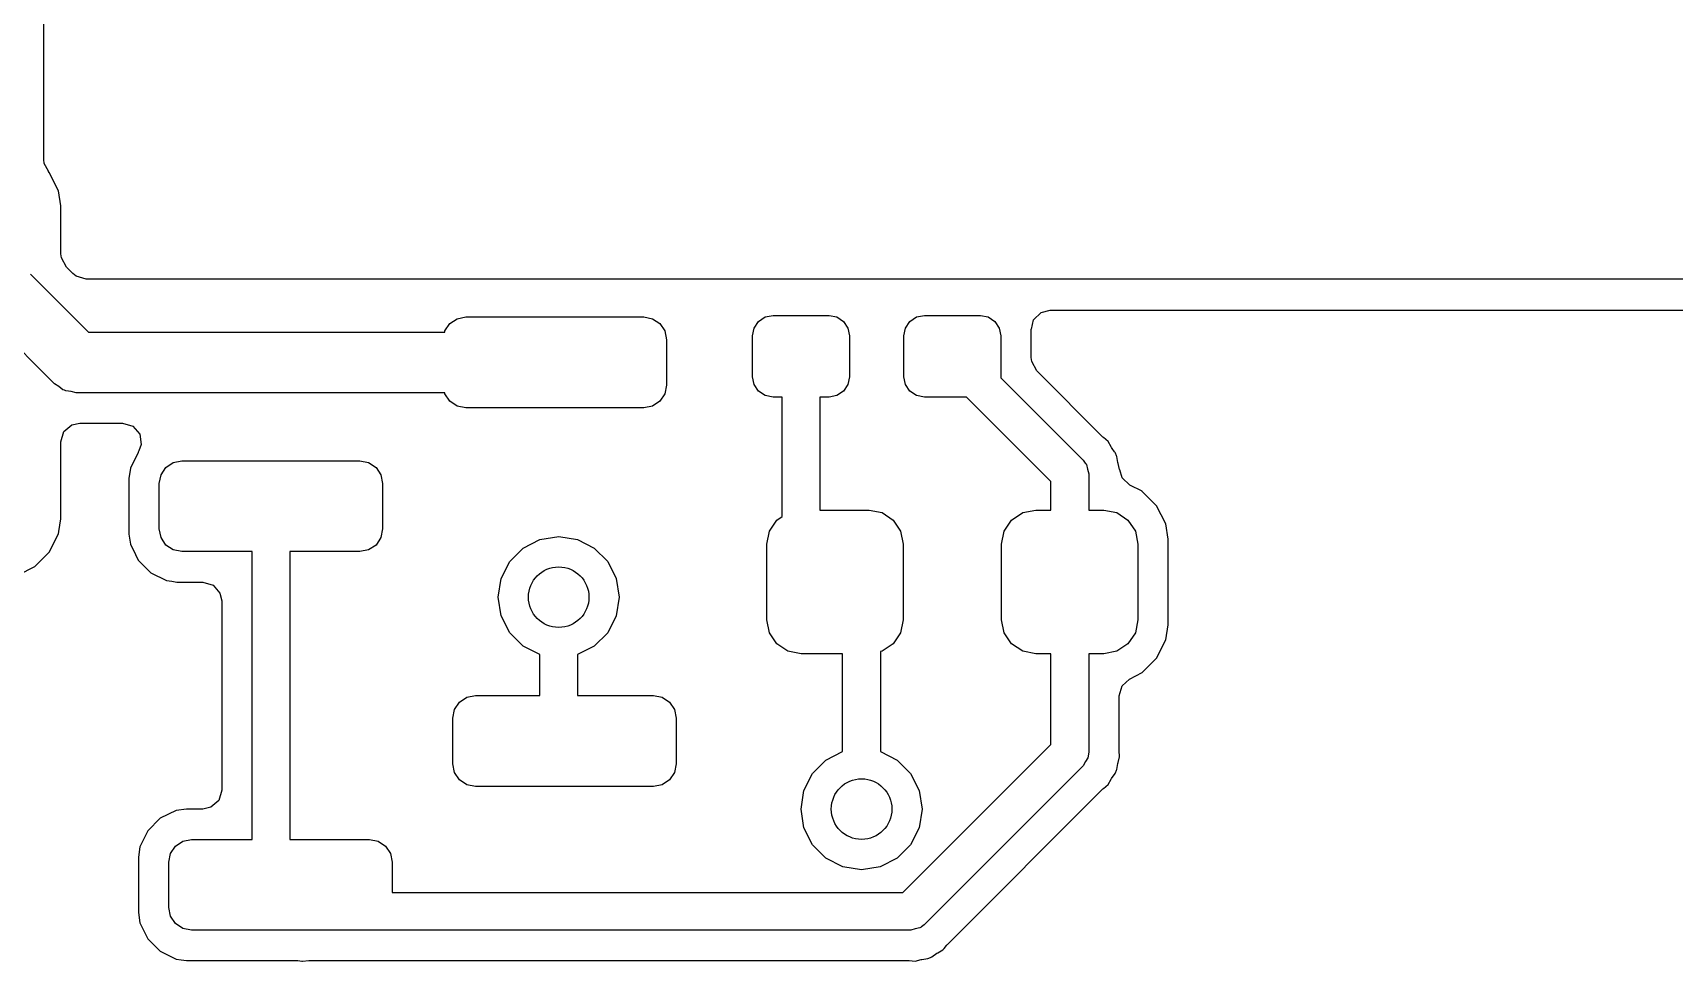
# Model space of a CAD drawing. Extents: x 0.4 to 10.6, y -8.1 to -0.4.
# Drawn here: x 7.0641 to 7.4908, y -2.0868 to -1.8454 of the extents above; entities that cross this region are included whole.
import ezdxf

# ---------------------------------------------------------------- set-up
doc = ezdxf.new("R2010")
doc.units = 0
doc.header["$MEASUREMENT"] = 0
doc.layers.add('BLACK', color=7, linetype='CONTINUOUS')

msp = doc.modelspace()

# ---------------------------------------------------------------- linework, layer by layer
at = {"layer": 'BLACK', "linetype": 'CONTINUOUS'}
for p, q in [((7.06693, -1.87832), (7.06693, -1.75685)), ((7.06704, -1.87936), (7.06693, -1.87832)), ((7.06817, -1.88142), (7.06704, -1.87936)), ((7.06812, -1.88145), (7.06817, -1.88142)), ((7.06835, -1.88176), (7.06812, -1.88145)), ((7.07076, -1.88649), (7.06835, -1.88176)), ((7.06835, -1.88176), (7.06835, -1.88176)), ((7.07138, -1.89041), (7.07076, -1.88649)), ((7.07138, -1.90286), (7.07138, -1.89041)), ((7.07149, -1.9039), (7.07138, -1.90286)), ((7.07281, -1.90632), (7.07149, -1.9039)), ((7.07451, -1.90802), (7.07281, -1.90632)), ((7.06348, -1.90816), (7.07856, -1.92323)), ((7.07532, -1.90867), (7.07451, -1.90802)), ((7.07796, -1.90945), (7.07532, -1.90867)), ((7.67228, -1.90945), (7.07796, -1.90945)), ((7.06973, -1.93667), (7.05136, -1.91831)), ((7.1725, -1.92102), (7.17441, -1.91974)), ((7.17441, -1.91974), (7.17667, -1.91929)), ((7.17667, -1.91929), (7.22293, -1.91929)), ((7.22293, -1.91929), (7.22519, -1.91974)), ((7.22519, -1.91974), (7.22711, -1.92102)), ((7.25274, -1.92045), (7.25446, -1.9193)), ((7.25446, -1.9193), (7.2565, -1.9189)), ((7.2565, -1.9189), (7.27106, -1.9189)), ((7.27106, -1.9189), (7.2731, -1.9193)), ((7.2731, -1.9193), (7.27482, -1.92045)), ((7.29211, -1.92045), (7.29383, -1.9193)), ((7.29383, -1.9193), (7.29587, -1.9189)), ((7.29587, -1.9189), (7.31043, -1.9189)), ((7.31043, -1.9189), (7.31247, -1.9193)), ((7.31247, -1.9193), (7.31419, -1.92045)), ((7.3237, -1.9225), (7.32425, -1.92006)), ((7.32425, -1.92006), (7.3262, -1.91812)), ((7.3262, -1.91812), (7.32852, -1.91754)), ((7.32852, -1.91754), (7.67228, -1.91754)), ((7.07856, -1.92323), (7.17116, -1.92323)), ((7.17116, -1.92323), (7.17122, -1.92294)), ((7.17122, -1.92294), (7.1725, -1.92102)), ((7.22711, -1.92102), (7.22839, -1.92294)), ((7.22839, -1.92294), (7.22884, -1.9252)), ((7.25118, -1.92421), (7.25159, -1.92218)), ((7.25118, -1.93484), (7.25118, -1.92421)), ((7.25159, -1.92218), (7.25274, -1.92045)), ((7.27482, -1.92045), (7.27597, -1.92218)), ((7.27597, -1.92218), (7.27638, -1.92421)), ((7.27638, -1.92421), (7.27638, -1.93484)), ((7.29055, -1.92421), (7.29096, -1.92218)), ((7.29055, -1.93484), (7.29055, -1.92421)), ((7.29096, -1.92218), (7.29211, -1.92045)), ((7.31419, -1.92045), (7.31534, -1.92218)), ((7.31534, -1.92218), (7.31575, -1.92421)), ((7.31575, -1.92421), (7.31575, -1.93484)), ((7.32364, -1.92987), (7.32364, -1.9225)), ((7.32364, -1.9225), (7.3237, -1.9225)), ((7.22884, -1.9252), (7.22884, -1.93701)), ((7.32375, -1.93091), (7.32364, -1.92987)), ((7.32507, -1.93333), (7.32375, -1.93091)), ((7.07085, -1.93737), (7.06973, -1.93667)), ((7.22884, -1.93701), (7.22839, -1.93927)), ((7.25159, -1.93688), (7.25118, -1.93484)), ((7.25274, -1.9386), (7.25159, -1.93688)), ((7.27597, -1.93688), (7.27482, -1.9386)), ((7.27638, -1.93484), (7.27597, -1.93688)), ((7.29096, -1.93688), (7.29055, -1.93484)), ((7.29211, -1.9386), (7.29096, -1.93688)), ((7.31575, -1.93484), (7.31569, -1.93511)), ((7.31569, -1.93511), (7.33714, -1.95656)), ((7.34225, -1.95051), (7.32507, -1.93333)), ((7.07188, -1.9382), (7.07085, -1.93737)), ((7.07232, -1.9383), (7.07188, -1.9382)), ((7.07269, -1.93853), (7.07232, -1.9383)), ((7.07401, -1.93868), (7.07269, -1.93853)), ((7.0753, -1.93898), (7.07401, -1.93868)), ((7.17116, -1.93898), (7.0753, -1.93898)), ((7.17122, -1.93927), (7.17116, -1.93898)), ((7.1725, -1.94118), (7.17122, -1.93927)), ((7.17441, -1.94246), (7.1725, -1.94118)), ((7.22711, -1.94118), (7.22519, -1.94246)), ((7.22839, -1.93927), (7.22711, -1.94118)), ((7.25446, -1.93975), (7.25274, -1.9386)), ((7.2565, -1.94016), (7.25446, -1.93975)), ((7.25886, -1.94016), (7.2565, -1.94016)), ((7.25886, -1.97119), (7.25886, -1.94016)), ((7.27106, -1.94016), (7.2687, -1.94016)), ((7.2687, -1.94016), (7.2687, -1.96949)), ((7.2731, -1.93975), (7.27106, -1.94016)), ((7.27482, -1.9386), (7.2731, -1.93975)), ((7.29383, -1.93975), (7.29211, -1.9386)), ((7.29587, -1.94016), (7.29383, -1.93975)), ((7.30682, -1.94016), (7.29587, -1.94016)), ((7.32874, -1.96208), (7.30682, -1.94016)), ((7.17667, -1.94291), (7.17441, -1.94246)), ((7.22293, -1.94291), (7.17667, -1.94291)), ((7.22519, -1.94246), (7.22293, -1.94291)), ((7.07138, -1.95175), (7.07215, -1.94911)), ((7.07215, -1.94911), (7.07423, -1.94731)), ((7.07423, -1.94731), (7.07626, -1.94687)), ((7.07626, -1.94687), (7.08741, -1.94687)), ((7.08741, -1.94687), (7.09005, -1.94765)), ((7.09005, -1.94765), (7.09185, -1.94972)), ((7.09185, -1.94972), (7.09224, -1.95245)), ((7.07138, -1.97179), (7.07138, -1.95175)), ((7.09165, -1.95411), (7.09147, -1.95447)), ((7.09224, -1.95245), (7.09159, -1.95408)), ((7.09159, -1.95408), (7.09165, -1.95411)), ((7.34241, -1.95065), (7.34225, -1.95051)), ((7.34363, -1.95168), (7.34241, -1.95065)), ((7.34443, -1.95306), (7.34363, -1.95168)), ((7.34363, -1.95168), (7.34363, -1.95168)), ((7.34363, -1.95168), (7.34363, -1.95168)), ((7.34454, -1.95323), (7.34443, -1.95306)), ((7.3447, -1.95347), (7.34454, -1.95323)), ((7.34532, -1.95434), (7.3447, -1.95347)), ((7.34545, -1.95454), (7.34532, -1.95434)), ((7.08945, -1.95861), (7.08906, -1.96129)), ((7.09143, -1.95456), (7.08945, -1.95861)), ((7.09147, -1.95447), (7.09143, -1.95456)), ((7.09147, -1.95447), (7.09147, -1.95447)), ((7.0974, -1.96034), (7.09868, -1.95842)), ((7.09868, -1.95842), (7.10059, -1.95714)), ((7.10059, -1.95714), (7.10285, -1.95669)), ((7.10285, -1.95669), (7.14911, -1.95669)), ((7.14911, -1.95669), (7.15137, -1.95714)), ((7.15137, -1.95714), (7.15329, -1.95842)), ((7.15329, -1.95842), (7.15457, -1.96034)), ((7.33714, -1.95656), (7.33767, -1.95726)), ((7.33767, -1.95726), (7.3378, -1.95738)), ((7.3378, -1.95738), (7.33783, -1.95748)), ((7.33783, -1.95748), (7.33798, -1.95768)), ((7.33798, -1.95768), (7.33824, -1.95887)), ((7.34554, -1.95473), (7.34545, -1.95454)), ((7.34545, -1.95454), (7.34545, -1.95454)), ((7.34582, -1.95539), (7.34554, -1.95473)), ((7.34589, -1.95559), (7.34582, -1.95539)), ((7.34617, -1.95716), (7.34589, -1.95559)), ((7.34589, -1.95559), (7.34589, -1.95559)), ((7.34589, -1.95559), (7.34589, -1.95559)), ((7.34621, -1.95736), (7.34617, -1.95716)), ((7.34662, -1.95891), (7.34621, -1.95736)), ((7.08906, -1.96129), (7.08906, -1.97572)), ((7.09695, -1.9626), (7.0974, -1.96034)), ((7.09695, -1.97441), (7.09695, -1.9626)), ((7.15457, -1.96034), (7.15502, -1.9626)), ((7.15502, -1.9626), (7.15502, -1.97441)), ((7.32874, -1.96949), (7.32874, -1.96208)), ((7.33824, -1.95887), (7.33858, -1.96004)), ((7.33858, -1.96004), (7.33858, -1.96949)), ((7.34664, -1.95907), (7.34662, -1.95891)), ((7.34662, -1.95891), (7.34662, -1.95891)), ((7.34729, -1.9611), (7.34664, -1.95907)), ((7.34929, -1.96299), (7.34729, -1.9611)), ((7.35249, -1.96462), (7.34929, -1.96299)), ((7.35249, -1.96463), (7.35249, -1.96462)), ((7.35249, -1.96462), (7.35249, -1.96462)), ((7.35624, -1.96838), (7.35249, -1.96463)), ((7.25752, -1.97208), (7.25886, -1.97119)), ((7.2687, -1.96949), (7.2815, -1.96949)), ((7.2815, -1.96949), (7.28489, -1.97016)), ((7.28489, -1.97016), (7.28776, -1.97208)), ((7.31854, -1.97208), (7.32141, -1.97016)), ((7.32141, -1.97016), (7.3248, -1.96949)), ((7.3248, -1.96949), (7.32874, -1.96949)), ((7.33858, -1.96949), (7.34252, -1.96949)), ((7.34252, -1.96949), (7.34591, -1.97016)), ((7.34591, -1.97016), (7.34878, -1.97208)), ((7.35865, -1.97311), (7.35624, -1.96838)), ((7.35624, -1.96838), (7.35624, -1.96838)), ((7.35624, -1.96838), (7.35624, -1.96838)), ((7.07076, -1.97571), (7.07086, -1.97506)), ((7.07086, -1.97506), (7.07138, -1.97179)), ((7.0974, -1.97667), (7.09695, -1.97441)), ((7.15502, -1.97441), (7.15457, -1.97667)), ((7.25492, -1.97835), (7.2556, -1.97496)), ((7.2556, -1.97496), (7.25752, -1.97208)), ((7.28776, -1.97208), (7.28968, -1.97496)), ((7.28968, -1.97496), (7.29035, -1.97835)), ((7.31594, -1.97835), (7.31662, -1.97496)), ((7.31662, -1.97496), (7.31854, -1.97208)), ((7.34878, -1.97208), (7.3507, -1.97496)), ((7.3507, -1.97496), (7.35138, -1.97835)), ((7.35927, -1.97703), (7.35865, -1.97311)), ((7.35865, -1.97311), (7.35865, -1.97311)), ((7.35865, -1.97311), (7.35865, -1.97311)), ((7.06835, -1.98044), (7.07076, -1.97571)), ((7.08906, -1.97572), (7.08945, -1.9784)), ((7.08945, -1.9784), (7.08945, -1.9784)), ((7.08945, -1.9784), (7.09073, -1.98103)), ((7.09868, -1.97859), (7.0974, -1.97667)), ((7.10059, -1.97987), (7.09868, -1.97859)), ((7.10285, -1.98031), (7.10059, -1.97987)), ((7.15137, -1.97987), (7.14911, -1.98031)), ((7.15329, -1.97859), (7.15137, -1.97987)), ((7.15457, -1.97667), (7.15329, -1.97859)), ((7.18805, -1.98287), (7.19153, -1.97939)), ((7.19153, -1.97939), (7.19592, -1.97715)), ((7.19592, -1.97715), (7.20079, -1.97638)), ((7.20079, -1.97638), (7.20565, -1.97715)), ((7.20565, -1.97715), (7.21004, -1.97939)), ((7.21004, -1.97939), (7.21353, -1.98287)), ((7.25492, -1.99803), (7.25492, -1.97835)), ((7.29035, -1.97835), (7.29035, -1.99803)), ((7.31594, -1.99803), (7.31594, -1.97835)), ((7.35138, -1.97835), (7.35138, -1.99803)), ((7.35927, -1.99935), (7.35927, -1.97703)), ((7.06034, -1.98636), (7.0646, -1.98419)), ((7.0646, -1.98419), (7.06835, -1.98044)), ((7.09073, -1.98103), (7.09147, -1.98254)), ((7.09147, -1.98254), (7.09472, -1.9858)), ((7.12106, -1.98031), (7.10285, -1.98031)), ((7.12106, -2.05512), (7.12106, -1.98031)), ((7.14911, -1.98031), (7.13091, -1.98031)), ((7.13091, -1.98031), (7.13091, -2.05512)), ((7.18581, -1.98726), (7.18805, -1.98287)), ((7.21353, -1.98287), (7.21576, -1.98726)), ((7.09472, -1.9858), (7.09472, -1.9858)), ((7.09472, -1.9858), (7.09473, -1.9858)), ((7.09473, -1.9858), (7.09886, -1.98782)), ((7.09886, -1.98782), (7.1002, -1.98801)), ((7.1002, -1.98801), (7.10154, -1.98821)), ((7.10154, -1.98821), (7.10154, -1.98821)), ((7.10154, -1.98821), (7.10829, -1.98821)), ((7.10829, -1.98821), (7.11093, -1.98898)), ((7.18504, -1.99213), (7.18581, -1.98726)), ((7.21576, -1.98726), (7.21654, -1.99213)), ((7.11093, -1.98898), (7.11273, -1.99106)), ((7.11273, -1.99106), (7.11317, -1.99309)), ((7.18581, -1.99699), (7.18504, -1.99213)), ((7.21654, -1.99213), (7.21576, -1.99699)), ((7.11317, -1.99309), (7.11317, -2.04234)), ((7.18805, -2.00138), (7.18581, -1.99699)), ((7.21576, -1.99699), (7.21353, -2.00138)), ((7.2556, -2.00142), (7.25492, -1.99803)), ((7.29035, -1.99803), (7.28968, -2.00142)), ((7.31662, -2.00142), (7.31594, -1.99803)), ((7.35138, -1.99803), (7.3507, -2.00142)), ((7.35865, -2.00327), (7.35927, -1.99935)), ((7.19153, -2.00487), (7.18805, -2.00138)), ((7.19587, -2.00708), (7.19153, -2.00487)), ((7.21004, -2.00487), (7.20571, -2.00708)), ((7.21353, -2.00138), (7.21004, -2.00487)), ((7.25752, -2.0043), (7.2556, -2.00142)), ((7.26039, -2.00622), (7.25752, -2.0043)), ((7.28776, -2.0043), (7.28489, -2.00622)), ((7.28968, -2.00142), (7.28776, -2.0043)), ((7.31854, -2.0043), (7.31662, -2.00142)), ((7.32141, -2.00622), (7.31854, -2.0043)), ((7.34878, -2.0043), (7.34591, -2.00622)), ((7.3507, -2.00142), (7.34878, -2.0043)), ((7.35624, -2.008), (7.35865, -2.00327)), ((7.35865, -2.00327), (7.35865, -2.00327)), ((7.19587, -2.01772), (7.19587, -2.00708)), ((7.20571, -2.00708), (7.20571, -2.01772)), ((7.26378, -2.00689), (7.26039, -2.00622)), ((7.27461, -2.00689), (7.26378, -2.00689)), ((7.27461, -2.03229), (7.27461, -2.00689)), ((7.28489, -2.00622), (7.28445, -2.0063)), ((7.28445, -2.0063), (7.28445, -2.03229)), ((7.3248, -2.00689), (7.32141, -2.00622)), ((7.32874, -2.00689), (7.3248, -2.00689)), ((7.32874, -2.03044), (7.32874, -2.00689)), ((7.34252, -2.00689), (7.33858, -2.00689)), ((7.33858, -2.00689), (7.33858, -2.03248)), ((7.34591, -2.00622), (7.34252, -2.00689)), ((7.35249, -2.01175), (7.35624, -2.008)), ((7.34725, -2.01517), (7.34914, -2.01346)), ((7.34914, -2.01346), (7.35249, -2.01175)), ((7.17496, -2.01945), (7.17687, -2.01817)), ((7.17687, -2.01817), (7.17913, -2.01772)), ((7.17913, -2.01772), (7.19587, -2.01772)), ((7.20571, -2.01772), (7.22539, -2.01772)), ((7.22539, -2.01772), (7.22765, -2.01817)), ((7.22765, -2.01817), (7.22957, -2.01945)), ((7.34648, -2.01781), (7.34725, -2.01517)), ((7.34648, -2.03181), (7.34648, -2.01781)), ((7.17323, -2.02362), (7.17368, -2.02136)), ((7.17368, -2.02136), (7.17496, -2.01945)), ((7.22957, -2.01945), (7.23085, -2.02136)), ((7.23085, -2.02136), (7.2313, -2.02362)), ((7.17323, -2.03543), (7.17323, -2.02362)), ((7.2313, -2.02362), (7.2313, -2.03543)), ((7.29028, -2.0689), (7.32874, -2.03044)), ((7.17368, -2.03769), (7.17323, -2.03543)), ((7.2313, -2.03543), (7.23085, -2.03769)), ((7.26679, -2.03799), (7.27027, -2.0345)), ((7.27027, -2.0345), (7.27461, -2.03229)), ((7.28445, -2.03229), (7.28878, -2.0345)), ((7.28878, -2.0345), (7.29227, -2.03799)), ((7.33772, -2.03489), (7.33714, -2.03596)), ((7.33838, -2.03387), (7.33772, -2.03489)), ((7.33842, -2.03362), (7.33838, -2.03387)), ((7.33847, -2.03353), (7.33842, -2.03362)), ((7.33858, -2.03248), (7.33846, -2.03335)), ((7.33846, -2.03335), (7.33847, -2.03353)), ((7.34589, -2.03693), (7.34617, -2.03536)), ((7.34617, -2.03536), (7.34621, -2.03516)), ((7.34621, -2.03516), (7.34662, -2.03361)), ((7.34649, -2.03203), (7.34648, -2.03181)), ((7.34662, -2.03361), (7.34649, -2.03203)), ((7.17496, -2.03961), (7.17368, -2.03769)), ((7.17687, -2.04089), (7.17496, -2.03961)), ((7.22957, -2.03961), (7.22765, -2.04089)), ((7.23085, -2.03769), (7.22957, -2.03961)), ((7.26455, -2.04238), (7.26679, -2.03799)), ((7.29227, -2.03799), (7.2945, -2.04238)), ((7.33714, -2.03596), (7.2958, -2.0773)), ((7.34363, -2.04084), (7.34443, -2.03946)), ((7.34443, -2.03946), (7.34454, -2.03929)), ((7.34454, -2.03929), (7.34545, -2.03798)), ((7.34545, -2.03798), (7.34554, -2.03779)), ((7.34545, -2.03798), (7.34545, -2.03798)), ((7.34554, -2.03779), (7.34582, -2.03713)), ((7.34582, -2.03713), (7.34589, -2.03693)), ((7.34589, -2.03693), (7.34589, -2.03693)), ((7.11317, -2.04234), (7.11239, -2.04498)), ((7.17913, -2.04134), (7.17687, -2.04089)), ((7.22539, -2.04134), (7.17913, -2.04134)), ((7.22765, -2.04089), (7.22539, -2.04134)), ((7.26378, -2.04724), (7.26455, -2.04238)), ((7.2945, -2.04238), (7.29528, -2.04724)), ((7.30186, -2.08241), (7.34225, -2.04201)), ((7.34225, -2.04201), (7.34241, -2.04187)), ((7.34241, -2.04187), (7.34363, -2.04084)), ((7.10132, -2.04762), (7.09719, -2.04964)), ((7.10401, -2.04722), (7.10132, -2.04762)), ((7.10829, -2.04722), (7.10401, -2.04722)), ((7.11032, -2.04678), (7.10829, -2.04722)), ((7.11239, -2.04498), (7.11032, -2.04678)), ((7.26455, -2.05211), (7.26378, -2.04724)), ((7.29528, -2.04724), (7.2945, -2.05211)), ((7.09719, -2.04964), (7.09393, -2.05289)), ((7.26679, -2.0565), (7.26455, -2.05211)), ((7.2945, -2.05211), (7.29227, -2.0565)), ((7.09393, -2.05289), (7.09191, -2.05703)), ((7.10114, -2.05685), (7.10305, -2.05557)), ((7.10305, -2.05557), (7.10531, -2.05512)), ((7.10531, -2.05512), (7.12106, -2.05512)), ((7.13091, -2.05512), (7.15157, -2.05512)), ((7.15157, -2.05512), (7.15383, -2.05557)), ((7.15383, -2.05557), (7.15575, -2.05685)), ((7.27027, -2.05998), (7.26679, -2.0565)), ((7.29227, -2.0565), (7.28878, -2.05998)), ((7.09191, -2.05703), (7.09152, -2.05971)), ((7.09152, -2.05971), (7.09152, -2.07414)), ((7.09941, -2.06102), (7.09986, -2.05876)), ((7.09941, -2.07283), (7.09941, -2.06102)), ((7.09986, -2.05876), (7.10114, -2.05685)), ((7.15575, -2.05685), (7.15703, -2.05876)), ((7.15703, -2.05876), (7.15748, -2.06102)), ((7.15748, -2.06102), (7.15748, -2.0689)), ((7.27466, -2.06222), (7.27027, -2.05998)), ((7.28878, -2.05998), (7.28439, -2.06222)), ((7.27953, -2.06299), (7.27466, -2.06222)), ((7.28439, -2.06222), (7.27953, -2.06299)), ((7.15748, -2.0689), (7.29028, -2.0689)), ((7.09986, -2.07509), (7.09941, -2.07283)), ((7.09152, -2.07414), (7.09191, -2.07683)), ((7.09191, -2.07683), (7.09393, -2.08096)), ((7.10114, -2.07701), (7.09986, -2.07509)), ((7.10305, -2.07829), (7.10114, -2.07701)), ((7.29488, -2.07799), (7.29468, -2.07814)), ((7.29498, -2.07796), (7.29488, -2.07799)), ((7.2951, -2.07783), (7.29498, -2.07796)), ((7.2958, -2.0773), (7.2951, -2.07783)), ((7.09393, -2.08096), (7.09719, -2.08422)), ((7.10531, -2.07874), (7.10305, -2.07829)), ((7.13533, -2.07874), (7.10531, -2.07874)), ((7.29232, -2.07874), (7.13533, -2.07874)), ((7.29349, -2.0784), (7.29232, -2.07874)), ((7.29468, -2.07814), (7.29349, -2.0784)), ((7.09719, -2.08422), (7.09719, -2.08422)), ((7.09719, -2.08422), (7.09719, -2.08422)), ((7.09719, -2.08422), (7.10132, -2.08624)), ((7.10132, -2.08624), (7.10266, -2.08644)), ((7.10266, -2.08644), (7.10401, -2.08663)), ((7.10401, -2.08663), (7.10401, -2.08663)), ((7.10401, -2.08663), (7.133, -2.08663)), ((7.133, -2.08663), (7.13399, -2.08676)), ((7.1342, -2.08678), (7.13579, -2.08664)), ((7.13579, -2.08664), (7.136, -2.08663)), ((7.136, -2.08663), (7.29166, -2.08663)), ((7.29166, -2.08663), (7.29187, -2.08664)), ((7.29187, -2.08664), (7.29346, -2.08678)), ((7.29346, -2.08678), (7.295, -2.08637)), ((7.295, -2.08637), (7.2952, -2.08632)), ((7.2952, -2.08632), (7.29677, -2.08605)), ((7.29677, -2.08605), (7.29697, -2.08597)), ((7.29677, -2.08605), (7.29677, -2.08605)), ((7.29697, -2.08597), (7.29763, -2.0857)), ((7.29763, -2.0857), (7.29782, -2.08561)), ((7.29782, -2.08561), (7.29913, -2.0847)), ((7.29782, -2.08561), (7.29782, -2.08561)), ((7.29913, -2.0847), (7.29931, -2.08458)), ((7.29931, -2.08458), (7.30069, -2.08379)), ((7.30069, -2.08379), (7.30097, -2.08345)), ((7.30097, -2.08345), (7.30162, -2.08268)), ((7.30162, -2.08268), (7.30171, -2.08257)), ((7.30171, -2.08257), (7.30186, -2.08241)), ((7.13399, -2.08676), (7.1342, -2.08678)), ((7.1342, -2.08678), (7.1342, -2.08678)), ((7.1342, -2.08678), (7.1342, -2.08678))]:
    msp.add_line(p, q, dxfattribs=at)
at = {"layer": 'BLACK'}
for centre in [(7.20079, -1.99213), (7.27953, -2.04724)]:
    msp.add_circle(centre, 0.00787, dxfattribs=at)

doc.saveas('drawing.dxf')
